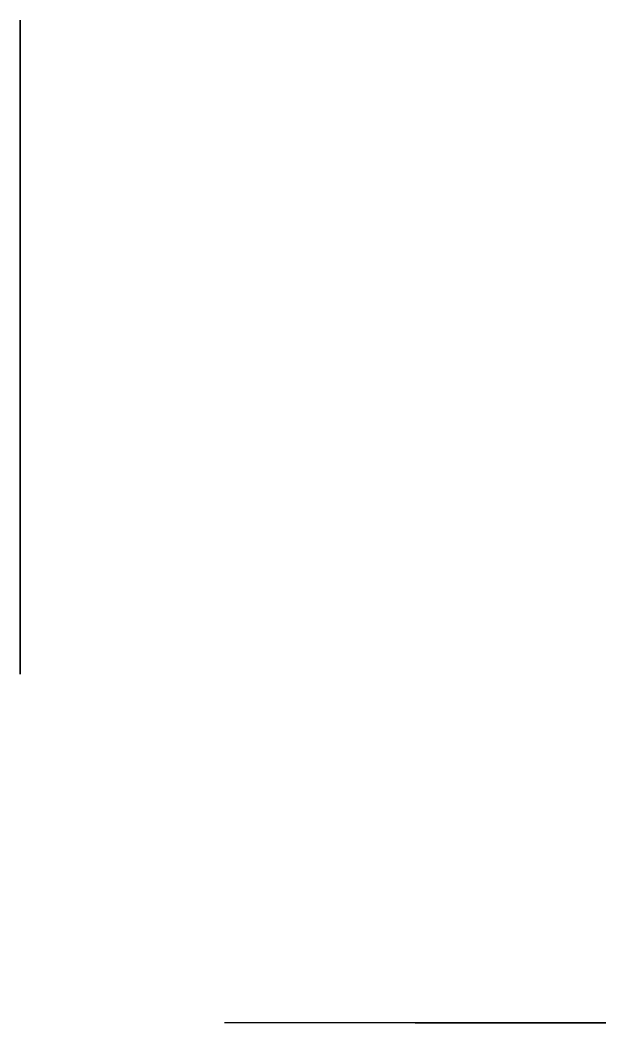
# Model space of a CAD drawing. Header units: millimetres. Extents: x 0 to 21.5, y 22.5 to 59.3.
import ezdxf

# ---------------------------------------------------------------- set-up
doc = ezdxf.new("R2010")
doc.units = ezdxf.units.MM
doc.header["$MEASUREMENT"] = 0

msp = doc.modelspace()

# ---------------------------------------------------------------- linework, layer by layer
for p, q in [((21.5, 22.5, -2), (7.5, 22.5, -2)), ((14.5, 22.5, -2), (21.5, 22.5, -2))]:
    msp.add_line(p, q)
at = {"extrusion": (1, -6.12323e-17, 0)}
msp.add_lwpolyline([(35.302, -0.037), (59.302, -0.037), (59.302, 7.963), (35.302, 7.963)], close=True, dxfattribs=at)
for points in [[(53.802, -0.037, 1), (51.802, -0.037)], [(42.802, -0.037, 1), (40.802, -0.037)]]:
    msp.add_lwpolyline(points, format="xyb", close=True, dxfattribs=at)

doc.saveas('drawing.dxf')
